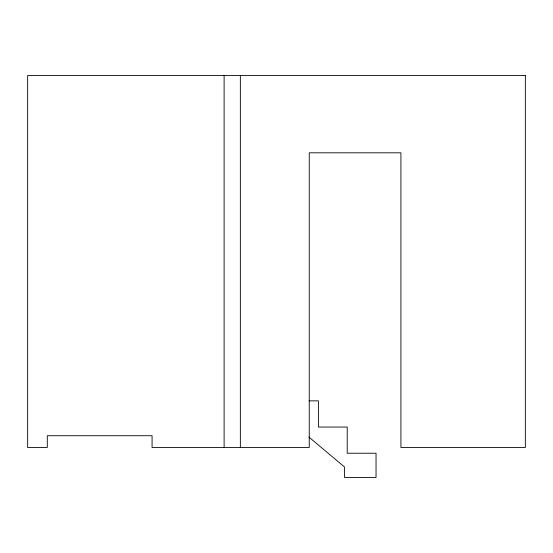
<?xml version="1.0" encoding="UTF-8"?>
<svg xmlns="http://www.w3.org/2000/svg" width="553" height="553" viewBox="0 0 553 553"><rect width="100%" height="100%" fill="white"/><g stroke="black" fill="none" stroke-linecap="round" stroke-linejoin="round"><path stroke-width="0.83" d="M309.092 400.849L318.41 400.849L318.41 427.04L347.229 427.04L347.229 453.232L376.04 453.232L376.04 477.467L344.505 477.467L344.505 466.988L308.851 437.008M240.355 75.533L240.355 447.501M224.11 75.533L224.11 447.501M525.35 75.533L27.65 75.533L27.65 447.501L47.295 447.501L47.295 435.716L152.075 435.716L152.075 447.501L309.245 447.501L309.245 152.808L400.925 152.808L400.925 447.501L525.35 447.501L525.35 75.533"/></g></svg>
